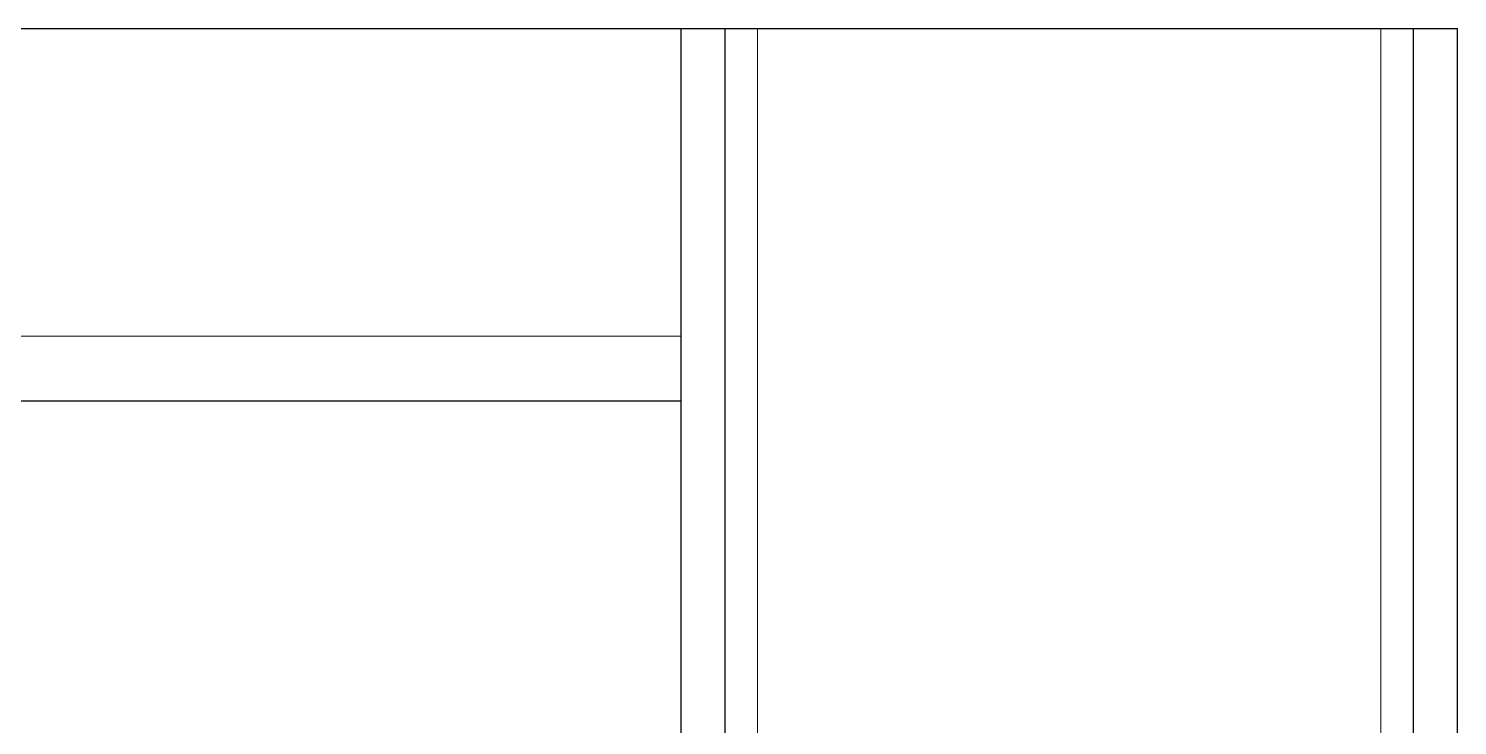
# Model space of a CAD drawing. Header units: millimetres. Extents: x 15 to 1184, y 5 to 836.
# Drawn here: x 549.5 to 605.5, y 626.4 to 653.7 of the extents above; entities that cross this region are included whole.
import ezdxf

# ---------------------------------------------------------------- set-up
doc = ezdxf.new("R2010")
doc.units = ezdxf.units.MM

msp = doc.modelspace()

# ---------------------------------------------------------------- linework, layer by layer
at = {"color": 7, "linetype": 'Continuous', "lineweight": 25}
for p, q in [((440.438, 653.75), (575.058, 653.75)), ((575.058, 653.75), (576.801, 653.75)), ((575.058, 653.75), (575.058, 501.35)), ((576.801, 501.35), (576.801, 653.75)), ((576.801, 653.75), (578.071, 653.75)), ((578.071, 653.75), (602.526, 653.75)), ((602.526, 653.75), (603.796, 653.75)), ((603.796, 653.75), (603.796, 501.35)), ((603.796, 653.75), (605.538, 653.75)), ((605.538, 501.35), (605.538, 653.75)), ((440.438, 639.145), (575.058, 639.145))]:
    msp.add_line(p, q, dxfattribs=at)
at = {"color": 8, "linetype": 'Continuous', "lineweight": 18}
for p, q in [((578.071, 508.118), (578.071, 653.75)), ((602.526, 508.759), (602.526, 653.75)), ((575.058, 641.685), (440.438, 641.685))]:
    msp.add_line(p, q, dxfattribs=at)

doc.saveas('drawing.dxf')
